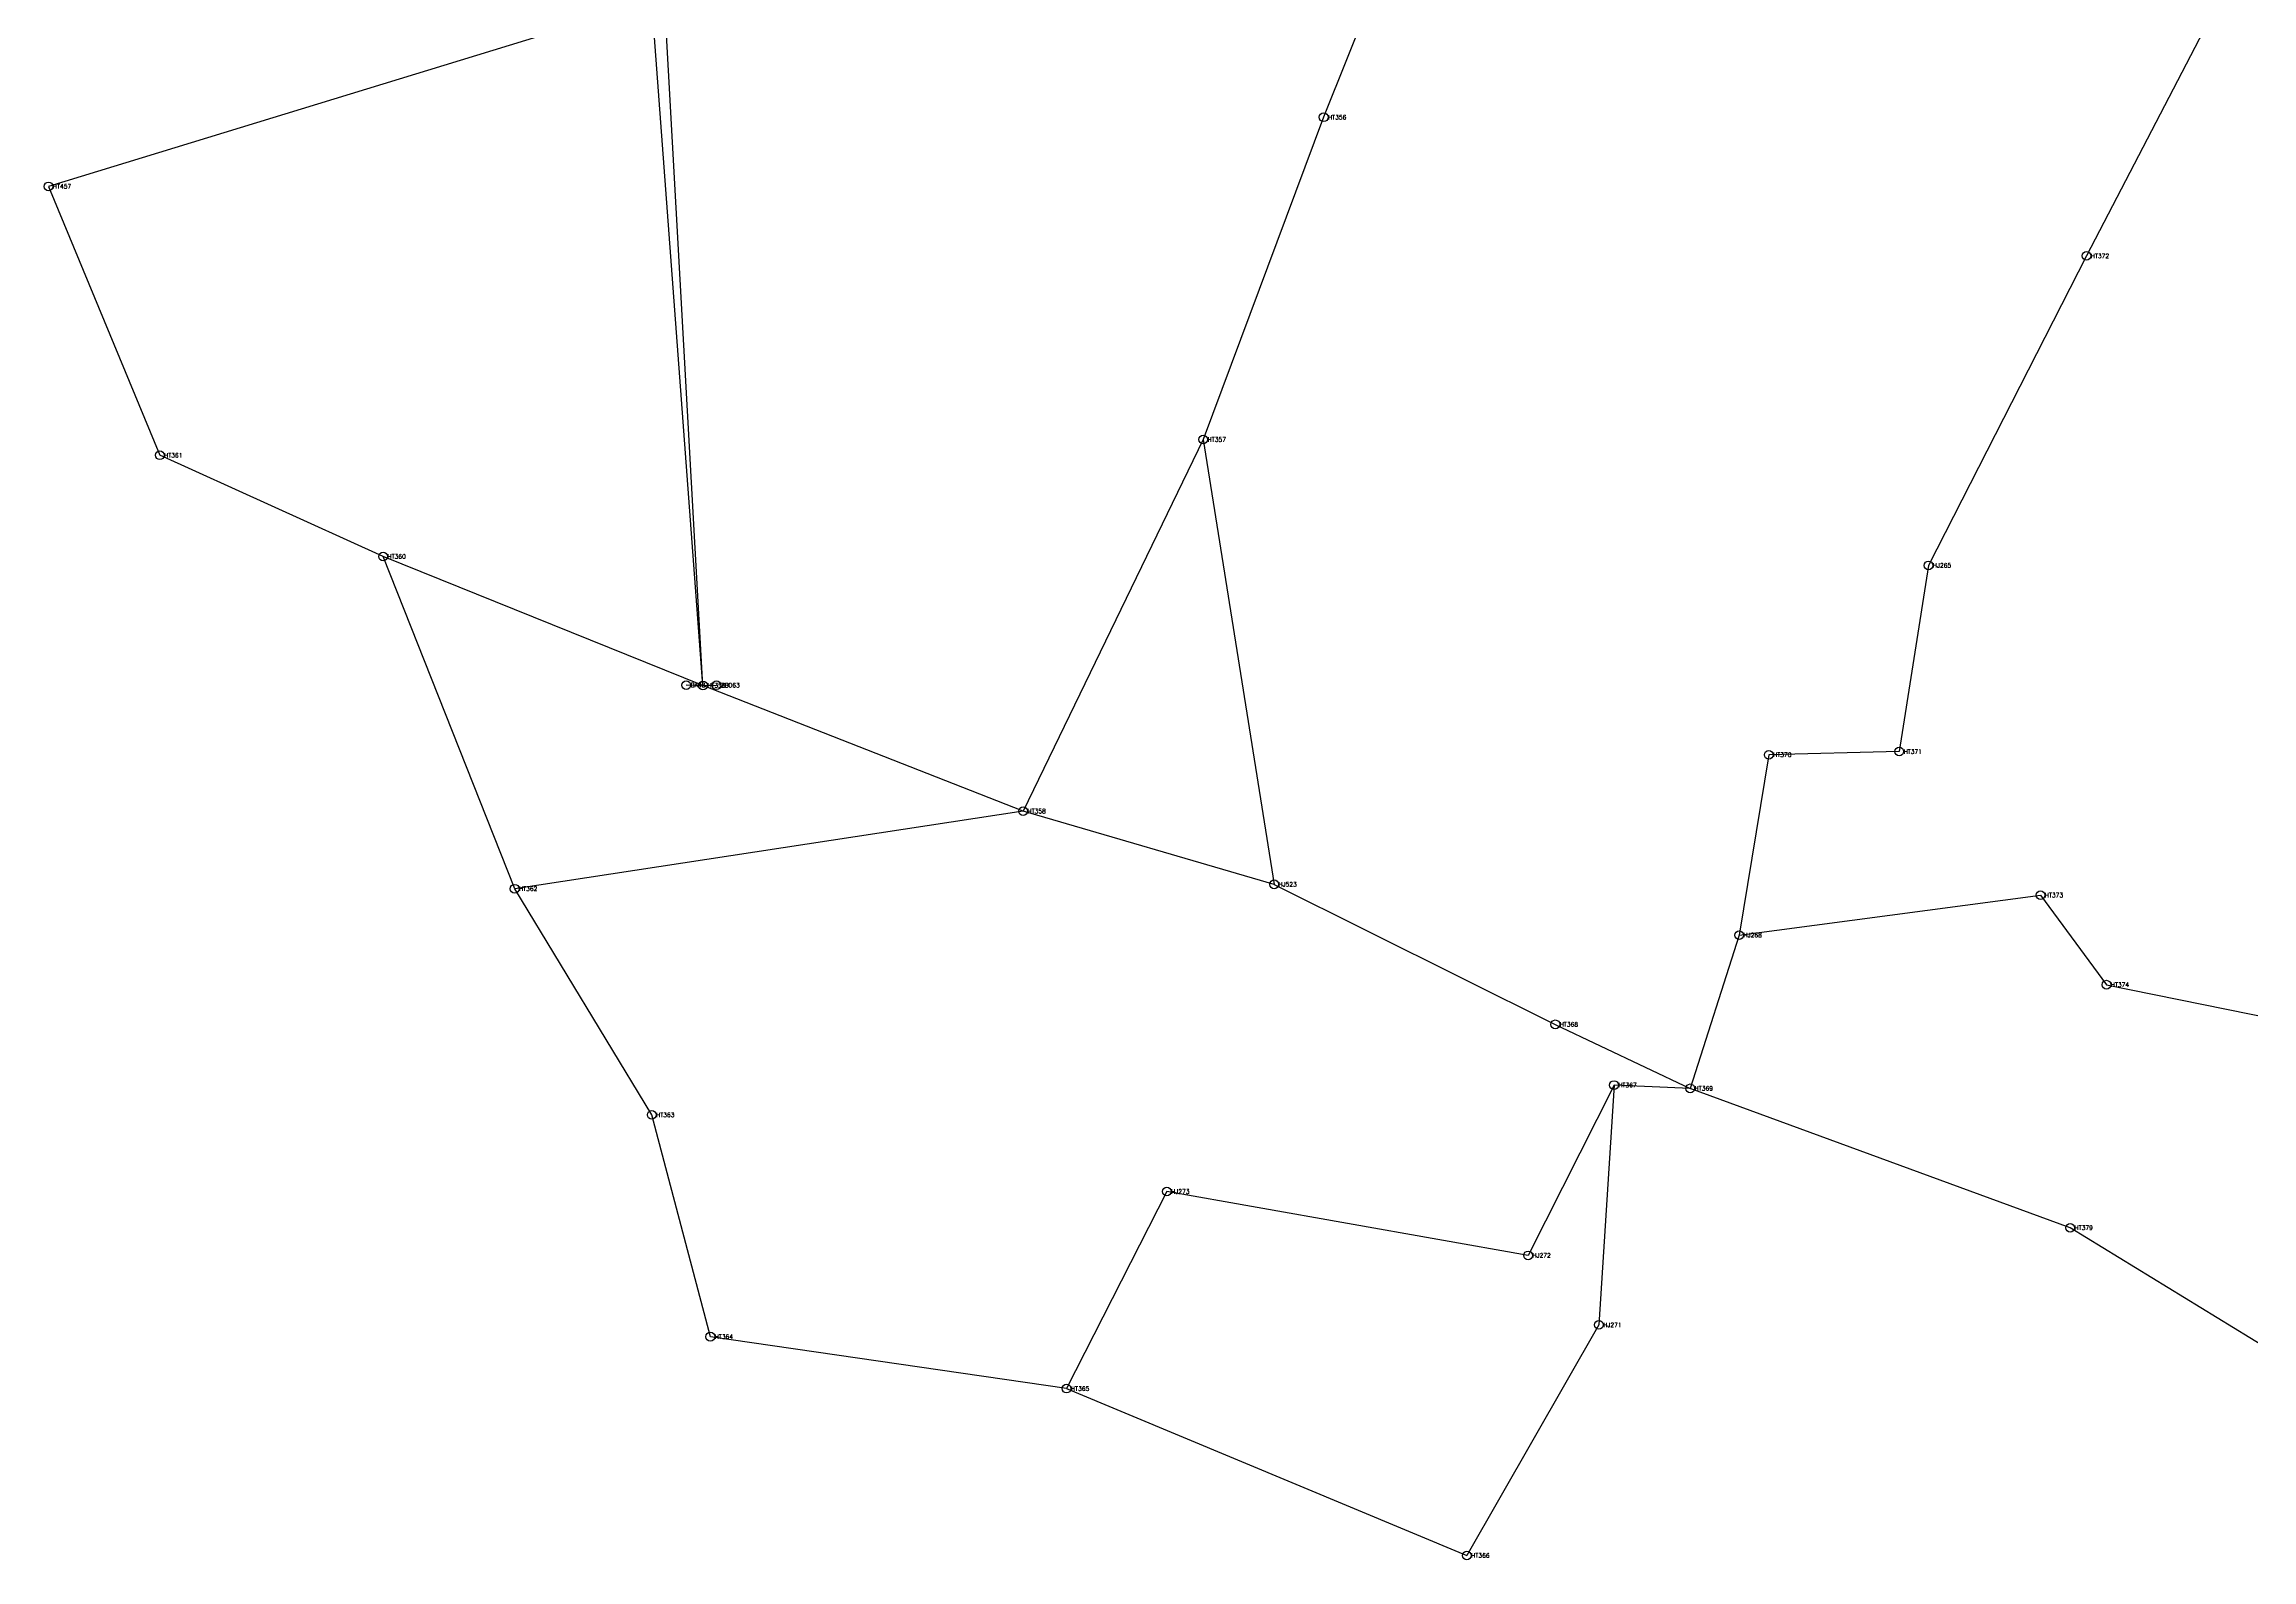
# Model space of a CAD drawing. Extents: x 249003 to 251270, y 2746050 to 2748778.
# Drawn here: x 249182 to 249688, y 2746465 to 2746813 of the extents above; entities that cross this region are included whole.
import ezdxf

# ---------------------------------------------------------------- set-up
doc = ezdxf.new("R2010")
doc.units = 0
doc.styles.get("Standard").update_dxf_attribs({"font": 'simplex'})

msp = doc.modelspace()

# ---------------------------------------------------------------- linework, layer by layer
at = {"color": 4}
for p, q in [((249497.476, 2746851.294), (249475.413, 2746795.838)), ((249695.055, 2746850.403), (249650.173, 2746764.078)), ((249321.483, 2746822.309), (249183.265, 2746780)), ((249333.211, 2746665.684), (249321.483, 2746822.309)), ((249333.211, 2746665.684), (249324.477, 2746821.564)), ((249475.413, 2746795.838), (249447.822, 2746722.019)), ((249183.265, 2746780), (249208.755, 2746718.406)), ((249650.173, 2746764.078), (249613.979, 2746693.177)), ((249447.822, 2746722.019), (249406.547, 2746636.881)), ((249447.822, 2746722.019), (249464.059, 2746620.12)), ((249259.916, 2746695.226), (249208.755, 2746718.406)), ((249290.064, 2746619.112), (249259.916, 2746695.226)), ((249333.211, 2746665.684), (249259.916, 2746695.226)), ((249613.979, 2746693.177), (249607.289, 2746650.545)), ((249333.211, 2746665.684), (249329.376, 2746665.758)), ((249333.211, 2746665.684), (249336.312, 2746665.72)), ((249406.547, 2746636.881), (249333.211, 2746665.684)), ((249607.289, 2746650.545), (249577.382, 2746649.79)), ((249577.382, 2746649.79), (249570.607, 2746608.489)), ((249406.547, 2746636.881), (249290.064, 2746619.112)), ((249464.059, 2746620.12), (249406.547, 2746636.881)), ((249464.059, 2746620.12), (249528.488, 2746588.043)), ((249321.466, 2746567.31), (249290.064, 2746619.112)), ((249570.607, 2746608.489), (249639.632, 2746617.64)), ((249639.632, 2746617.64), (249654.754, 2746597.13)), ((249570.607, 2746608.489), (249559.403, 2746573.382)), ((249654.754, 2746597.13), (249730.971, 2746581.592)), ((249528.488, 2746588.043), (249559.403, 2746573.382)), ((249541.934, 2746574.144), (249522.24, 2746535.116)), ((249541.934, 2746574.144), (249538.479, 2746519.205)), ((249559.403, 2746573.382), (249541.934, 2746574.144)), ((249646.453, 2746541.443), (249559.403, 2746573.382)), ((249334.895, 2746516.501), (249321.466, 2746567.31)), ((249439.48, 2746549.759), (249416.515, 2746504.608)), ((249522.24, 2746535.116), (249439.48, 2746549.759)), ((249737.364, 2746485.72), (249646.453, 2746541.443)), ((249538.479, 2746519.205), (249508.219, 2746466.379)), ((249416.515, 2746504.608), (249334.895, 2746516.501)), ((249416.515, 2746504.608), (249508.219, 2746466.379))]:
    msp.add_line(p, q, dxfattribs=at)
for centre in [(249475.413, 2746795.838), (249183.265, 2746780), (249650.173, 2746764.078), (249447.822, 2746722.019), (249208.755, 2746718.406), (249259.916, 2746695.226), (249613.979, 2746693.177), (249329.376, 2746665.758), (249333.211, 2746665.684), (249336.312, 2746665.72), (249577.382, 2746649.79), (249607.289, 2746650.545), (249406.547, 2746636.881), (249290.064, 2746619.112), (249464.059, 2746620.12), (249639.632, 2746617.64), (249570.607, 2746608.489), (249654.754, 2746597.13), (249528.488, 2746588.043), (249541.934, 2746574.144), (249559.403, 2746573.382), (249321.466, 2746567.31), (249439.48, 2746549.759), (249646.453, 2746541.443), (249522.24, 2746535.116), (249538.479, 2746519.205), (249334.895, 2746516.501), (249416.515, 2746504.608), (249508.219, 2746466.379)]:
    msp.add_circle(centre, 1)

# ---------------------------------------------------------------- texts
at = {"color": 5}
for s, p in [('HT356', (249476.413, 2746795.338)), ('HT457', (249184.265, 2746779.5)), ('HT372', (249651.173, 2746763.578)), ('HT357', (249448.822, 2746721.519)), ('HT361', (249209.755, 2746717.906)), ('HT360', (249260.916, 2746694.726)), ('HJ265', (249614.979, 2746692.677)), ('BA48', (249330.376, 2746665.258)), ('HT359', (249334.211, 2746665.184)), ('ZB063', (249337.312, 2746665.22)), ('HT371', (249608.289, 2746650.045)), ('HT370', (249578.382, 2746649.29)), ('HT358', (249407.547, 2746636.381)), ('HJ523', (249465.059, 2746619.62)), ('HT362', (249291.064, 2746618.612)), ('HT373', (249640.632, 2746617.14)), ('HJ268', (249571.607, 2746607.989)), ('HT374', (249655.754, 2746596.63)), ('HT368', (249529.488, 2746587.543)), ('HT367', (249542.934, 2746573.644)), ('HT369', (249560.403, 2746572.882)), ('HT363', (249322.466, 2746566.81)), ('HJ273', (249440.48, 2746549.259)), ('HT379', (249647.453, 2746540.943)), ('HJ272', (249523.24, 2746534.616)), ('HJ271', (249539.479, 2746518.705)), ('HT364', (249335.895, 2746516.001)), ('HT365', (249417.515, 2746504.108)), ('HT366', (249509.219, 2746465.879))]:
    msp.add_text(s, height=1, dxfattribs=at).set_placement(p)

doc.saveas('drawing.dxf')
